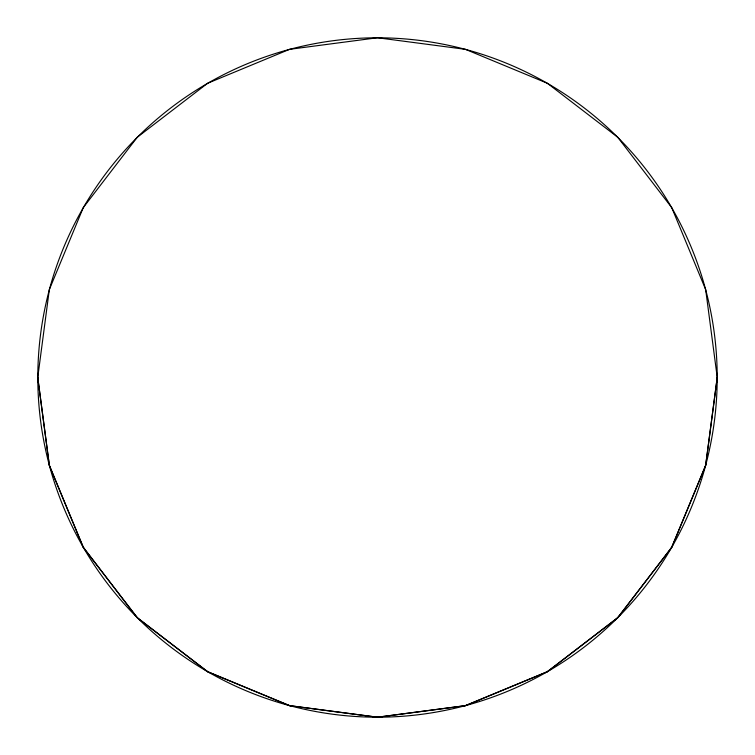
<?xml version="1.0" encoding="UTF-8"?>
<svg xmlns="http://www.w3.org/2000/svg" width="755" height="755" viewBox="0 0 755 755"><rect width="100%" height="100%" fill="white"/><g stroke="black" fill="none" stroke-linecap="round" stroke-linejoin="round"><path stroke-width="1.13" d="M37.75 377.5L49.33 289.571L83.267 207.625L137.259 137.259L207.625 83.267L289.571 49.33L377.5 37.75L465.429 49.33L547.375 83.267L617.741 137.259L671.733 207.625L705.67 289.571L717.25 377.5L705.67 465.429L671.733 547.375L617.741 617.741L547.375 671.733L465.429 705.67L377.5 717.25L289.571 705.67L207.625 671.733L137.259 617.741L83.267 547.375L49.33 465.429L37.75 377.5L49.377 465.42L83.314 547.347L137.297 617.703L207.653 671.686L289.58 705.623L377.5 717.203L465.42 705.623L547.347 671.686L617.703 617.703L671.686 547.347L705.623 465.42L717.203 377.5A339.703 339.703 0 0 0 207.653 83.314A339.703 339.703 0 0 0 207.653 671.686A339.703 339.703 0 0 0 717.203 377.5"/></g></svg>
